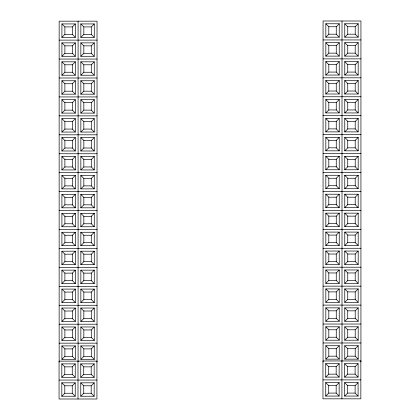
<?xml version="1.0" encoding="UTF-8"?>
<svg xmlns="http://www.w3.org/2000/svg" width="420" height="420" viewBox="0 0 420 420"><rect width="100%" height="100%" fill="white"/><g stroke="black" fill="none" stroke-linecap="round" stroke-linejoin="round"><path stroke-width="0.63" d="M61.908 37.354L64.89 34.372L64.89 26.917L61.908 23.93L61.908 37.354L75.327 37.354L75.327 23.93L61.908 23.93M64.89 26.917L72.345 26.917L75.327 23.93M61.908 56.296L64.89 53.309L72.345 53.309L75.327 56.296L75.327 42.871L61.908 42.871L61.908 56.296L75.327 56.296M72.345 53.309L72.345 45.854L75.327 42.871M80.845 37.354L83.832 34.372L91.287 34.372L94.269 37.354L94.269 23.93L80.845 23.93L80.845 37.354L94.269 37.354M80.845 23.93L83.832 26.917L91.287 26.917L94.269 23.93M61.908 75.233L64.89 72.251L72.345 72.251L75.327 75.233L75.327 61.813L61.908 61.813L61.908 75.233L75.327 75.233M72.345 72.251L72.345 64.796L75.327 61.813M80.845 56.296L83.832 53.309L91.287 53.309L94.269 56.296L94.269 42.871L80.845 42.871L80.845 56.296L94.269 56.296M91.287 53.309L91.287 45.854L94.269 42.871M61.908 94.174L64.89 91.192L72.345 91.192L75.327 94.174L75.327 80.75L61.908 80.75L61.908 94.174L75.327 94.174M61.908 80.75L64.89 83.732L72.345 83.732L75.327 80.75M80.845 75.233L83.832 72.251L91.287 72.251L94.269 75.233L94.269 61.813L80.845 61.813L80.845 75.233L94.269 75.233M91.287 72.251L91.287 64.796L94.269 61.813M61.908 113.111L64.89 110.129L72.345 110.129L75.327 113.111L75.327 99.692L61.908 99.692L61.908 113.111L75.327 113.111M61.908 99.692L64.89 102.674L72.345 102.674L75.327 99.692M80.845 94.174L83.832 91.192L91.287 91.192L94.269 94.174L94.269 80.75L80.845 80.75L80.845 94.174L94.269 94.174M80.845 80.75L83.832 83.732L91.287 83.732L94.269 80.75M61.908 132.053L64.89 129.071L72.345 129.071L75.327 132.053L75.327 118.629L61.908 118.629L61.908 132.053L75.327 132.053M61.908 118.629L64.89 121.611L72.345 121.611L75.327 118.629M80.845 113.111L83.832 110.129L91.287 110.129L94.269 113.111L94.269 99.692L80.845 99.692L80.845 113.111L94.269 113.111M80.845 99.692L83.832 102.674L91.287 102.674L94.269 99.692M61.908 150.99L64.89 148.008L72.345 148.008L75.327 150.99L75.327 137.571L61.908 137.571L61.908 150.99L75.327 150.99M61.908 137.571L64.89 140.553L72.345 140.553L75.327 137.571M80.845 132.053L83.832 129.071L91.287 129.071L94.269 132.053L94.269 118.629L80.845 118.629L80.845 132.053L94.269 132.053M80.845 118.629L83.832 121.611L91.287 121.611L94.269 118.629M61.908 169.932L64.89 166.95L72.345 166.95L75.327 169.932L61.908 169.932L61.908 156.508L75.327 156.508L75.327 169.932M72.345 166.95L72.345 159.495L75.327 156.508M80.845 150.99L83.832 148.008L91.287 148.008L94.269 150.99L94.269 137.571L80.845 137.571L80.845 150.99L94.269 150.99M91.287 148.008L91.287 140.553L94.269 137.571M61.908 188.874L64.89 185.887L72.345 185.887L75.327 188.874L75.327 175.45L61.908 175.45L61.908 188.874L75.327 188.874M72.345 185.887L72.345 178.432L75.327 175.45M80.845 169.932L83.832 166.95L91.287 166.95L94.269 169.932L94.269 156.508L80.845 156.508L80.845 169.932L94.269 169.932M91.287 166.95L91.287 159.495L94.269 156.508M61.908 207.811L64.89 204.829L64.89 197.374L61.908 194.392L61.908 207.811L75.327 207.811L75.327 194.392L61.908 194.392M64.89 197.374L72.345 197.374L75.327 194.392M80.845 188.874L83.832 185.887L91.287 185.887L94.269 188.874L94.269 175.45L80.845 175.45L80.845 188.874L94.269 188.874M91.287 185.887L91.287 178.432L94.269 175.45M61.908 226.753L64.89 223.771L72.345 223.771L75.327 226.753L61.908 226.753L61.908 213.328L75.327 213.328L75.327 226.753M72.345 223.771L72.345 216.31L75.327 213.328M80.845 207.811L83.832 204.829L91.287 204.829L94.269 207.811L94.269 194.392L80.845 194.392L80.845 207.811L94.269 207.811M80.845 194.392L83.832 197.374L91.287 197.374L94.269 194.392M61.908 245.69L64.89 242.708L72.345 242.708L75.327 245.69L61.908 245.69L61.908 232.271L75.327 232.271L75.327 245.69M61.908 232.271L64.89 235.253L72.345 235.253L75.327 232.271M80.845 226.753L83.832 223.771L91.287 223.771L94.269 226.753L94.269 213.328L80.845 213.328L80.845 226.753L94.269 226.753M91.287 223.771L91.287 216.31L94.269 213.328M61.908 264.632L64.89 261.649L72.345 261.649L75.327 264.632L75.327 251.207L61.908 251.207L61.908 264.632L75.327 264.632M61.908 251.207L64.89 254.189L72.345 254.189L75.327 251.207M80.845 245.69L83.832 242.708L91.287 242.708L94.269 245.69L94.269 232.271L80.845 232.271L80.845 245.69L94.269 245.69M91.287 242.708L91.287 235.253L94.269 232.271M61.908 283.568L64.89 280.586L64.89 273.131L61.908 270.149L75.327 270.149L75.327 283.568L61.908 283.568L61.908 270.149M64.89 273.131L72.345 273.131L75.327 270.149M80.845 264.632L83.832 261.649L91.287 261.649L94.269 264.632L94.269 251.207L80.845 251.207L80.845 264.632L94.269 264.632M80.845 251.207L83.832 254.189L91.287 254.189L94.269 251.207M325.826 37.18L328.808 34.199L336.262 34.199L339.245 37.18L339.245 23.762L325.826 23.762L325.826 37.18L339.245 37.18M325.826 23.762L328.808 26.744L336.262 26.744L339.245 23.762M61.908 302.51L64.89 299.528L64.89 292.073L61.908 289.091L75.327 289.091L75.327 302.51L61.908 302.51L61.908 289.091M64.89 292.073L72.345 292.073L75.327 289.091M80.845 283.568L83.832 280.586L91.287 280.586L94.269 283.568L94.269 270.149L80.845 270.149L80.845 283.568L94.269 283.568M91.287 280.586L91.287 273.131L94.269 270.149M325.826 56.123L328.808 53.141L336.262 53.141L339.245 56.123L339.245 42.698L325.826 42.698L325.826 56.123L339.245 56.123M325.826 42.698L328.808 45.68L336.262 45.68L339.245 42.698M344.762 37.18L347.744 34.199L355.205 34.199L358.187 37.18L344.762 37.18L344.762 23.762L358.187 23.762L358.187 37.18M355.205 34.199L355.205 26.744L358.187 23.762M61.908 321.452L64.89 318.47L72.345 318.47L75.327 321.452L61.908 321.452L61.908 308.028L75.327 308.028L75.327 321.452M61.908 308.028L64.89 311.01L72.345 311.01L75.327 308.028M80.845 302.51L83.832 299.528L83.832 292.073L80.845 289.091L94.269 289.091L94.269 302.51L80.845 302.51L80.845 289.091M94.269 302.51L91.287 299.528L91.287 292.073L94.269 289.091M325.826 75.059L328.808 72.077L336.262 72.077L339.245 75.059L339.245 61.64L325.826 61.64L325.826 75.059L339.245 75.059M325.826 61.64L328.808 64.622L336.262 64.622L339.245 61.64M344.762 56.123L347.744 53.141L355.205 53.141L358.187 56.123L344.762 56.123L344.762 42.698L358.187 42.698L358.187 56.123M355.205 53.141L355.205 45.68L358.187 42.698M61.908 340.389L64.89 337.407L72.345 337.407L75.327 340.389L61.908 340.389L61.908 326.97L75.327 326.97L75.327 340.389M72.345 337.407L72.345 329.952L75.327 326.97M80.845 321.452L83.832 318.47L91.287 318.47L94.269 321.452L94.269 308.028L80.845 308.028L80.845 321.452L94.269 321.452M91.287 318.47L91.287 311.01L94.269 308.028M325.826 94.001L328.808 91.019L336.262 91.019L339.245 94.001L339.245 80.577L325.826 80.577L325.826 94.001L339.245 94.001M325.826 80.577L328.808 83.559L336.262 83.559L339.245 80.577M344.762 75.059L347.744 72.077L355.205 72.077L358.187 75.059L358.187 61.64L344.762 61.64L344.762 75.059L358.187 75.059M355.205 72.077L355.205 64.622L358.187 61.64M61.908 359.331L64.89 356.349L72.345 356.349L75.327 359.331L61.908 359.331L61.908 345.907L75.327 345.907L75.327 359.331M61.908 345.907L64.89 348.889L72.345 348.889L75.327 345.907M80.845 340.389L83.832 337.407L83.832 329.952L80.845 326.97L94.269 326.97L94.269 340.389L80.845 340.389L80.845 326.97M94.269 340.389L91.287 337.407L91.287 329.952L94.269 326.97M325.826 112.938L328.808 109.956L336.262 109.956L339.245 112.938L339.245 99.519L325.826 99.519L325.826 112.938L339.245 112.938M325.826 99.519L328.808 102.501L336.262 102.501L339.245 99.519M344.762 94.001L347.744 91.019L355.205 91.019L358.187 94.001L344.762 94.001L344.762 80.577L358.187 80.577L358.187 94.001M355.205 91.019L355.205 83.559L358.187 80.577M61.813 377.302L64.796 374.32L72.256 374.32L75.238 377.302L75.238 363.878L61.813 363.878L61.813 377.302L75.238 377.302M61.813 363.878L64.796 366.86L72.256 366.86L75.238 363.878M80.845 359.331L83.832 356.349L83.832 348.889L80.845 345.907L80.845 359.331L94.269 359.331L94.269 345.907L80.845 345.907M94.269 359.331L91.287 356.349L91.287 348.889L94.269 345.907M325.826 131.88L328.808 128.898L336.262 128.898L339.245 131.88L339.245 118.456L325.826 118.456L325.826 131.88L339.245 131.88M325.826 118.456L328.808 121.443L336.262 121.443L339.245 118.456M344.762 112.938L347.744 109.956L355.205 109.956L358.187 112.938L344.762 112.938L344.762 99.519L358.187 99.519L358.187 112.938M355.205 109.956L355.205 102.501L358.187 99.519M61.813 396.239L64.796 393.256L72.256 393.256L75.238 396.239L75.238 382.82L61.813 382.82L61.813 396.239L75.238 396.239M72.256 393.256L72.256 385.802L75.238 382.82M80.755 377.302L83.737 374.32L91.192 374.32L94.174 377.302L94.174 363.878L80.755 363.878L80.755 377.302L94.174 377.302M80.755 363.878L83.737 366.86L91.192 366.86L94.174 363.878M325.826 150.822L328.808 147.835L328.808 140.38L325.826 137.398L339.245 137.398L339.245 150.822L325.826 150.822L325.826 137.398M328.808 140.38L336.262 140.38L339.245 137.398M344.762 131.88L347.744 128.898L355.205 128.898L358.187 131.88L358.187 118.456L344.762 118.456L344.762 131.88L358.187 131.88M344.762 118.456L347.744 121.443L355.205 121.443L358.187 118.456M80.755 396.239L83.737 393.256L91.192 393.256L94.174 396.239L94.174 382.82L80.755 382.82L80.755 396.239L94.174 396.239M91.192 393.256L91.192 385.802L94.174 382.82M325.826 169.759L328.808 166.777L336.262 166.777L339.245 169.759L325.826 169.759L325.826 156.34L339.245 156.34L339.245 169.759M336.262 166.777L336.262 159.322L339.245 156.34M344.762 150.822L347.744 147.835L347.744 140.38L344.762 137.398L358.187 137.398L358.187 150.822L344.762 150.822L344.762 137.398M347.744 140.38L355.205 140.38L358.187 137.398M325.826 188.701L328.808 185.719L336.262 185.719L339.245 188.701L325.826 188.701L325.826 175.277L339.245 175.277L339.245 188.701M336.262 185.719L336.262 178.259L339.245 175.277M344.762 169.759L347.744 166.777L355.205 166.777L358.187 169.759L358.187 156.34L344.762 156.34L344.762 169.759L358.187 169.759M344.762 156.34L347.744 159.322L355.205 159.322L358.187 156.34M325.826 207.638L328.808 204.656L336.262 204.656L339.245 207.638L339.245 194.219L325.826 194.219L325.826 207.638L339.245 207.638M325.826 194.219L328.808 197.201L336.262 197.201L339.245 194.219M344.762 188.701L347.744 185.719L355.205 185.719L358.187 188.701L358.187 175.277L344.762 175.277L344.762 188.701L358.187 188.701M344.762 175.277L347.744 178.259L355.205 178.259L358.187 175.277M325.826 226.579L328.808 223.597L336.262 223.597L339.245 226.579L339.245 213.155L325.826 213.155L325.826 226.579L339.245 226.579M325.826 213.155L328.808 216.137L336.262 216.137L339.245 213.155M344.762 207.638L347.744 204.656L355.205 204.656L358.187 207.638L344.762 207.638L344.762 194.219L358.187 194.219L358.187 207.638M355.205 204.656L355.205 197.201L358.187 194.219M325.826 245.516L328.808 242.534L336.262 242.534L339.245 245.516L339.245 232.097L325.826 232.097L325.826 245.516L339.245 245.516M325.826 232.097L328.808 235.079L336.262 235.079L339.245 232.097M344.762 226.579L347.744 223.597L355.205 223.597L358.187 226.579L344.762 226.579L344.762 213.155L358.187 213.155L358.187 226.579M355.205 223.597L355.205 216.137L358.187 213.155M325.826 264.458L328.808 261.476L336.262 261.476L339.245 264.458L339.245 251.034L325.826 251.034L325.826 264.458L339.245 264.458M325.826 251.034L328.808 254.021L336.262 254.021L339.245 251.034M344.762 245.516L347.744 242.534L355.205 242.534L358.187 245.516L344.762 245.516L344.762 232.097L358.187 232.097L358.187 245.516M355.205 242.534L355.205 235.079L358.187 232.097M325.826 283.4L328.808 280.413L336.262 280.413L339.245 283.4L339.245 269.976L325.826 269.976L325.826 283.4L339.245 283.4M325.826 269.976L328.808 272.958L336.262 272.958L339.245 269.976M344.762 264.458L347.744 261.476L355.205 261.476L358.187 264.458L358.187 251.034L344.762 251.034L344.762 264.458L358.187 264.458M344.762 251.034L347.744 254.021L355.205 254.021L358.187 251.034M325.826 302.337L328.808 299.355L336.262 299.355L339.245 302.337L339.245 288.918L325.826 288.918L325.826 302.337L339.245 302.337M325.826 288.918L328.808 291.9L336.262 291.9L339.245 288.918M344.762 283.4L347.744 280.413L355.205 280.413L358.187 283.4L358.187 269.976L344.762 269.976L344.762 283.4L358.187 283.4M344.762 269.976L347.744 272.958L355.205 272.958L358.187 269.976M325.826 321.279L328.808 318.297L336.262 318.297L339.245 321.279L325.826 321.279L325.826 307.855L339.245 307.855L339.245 321.279M325.826 307.855L328.808 310.837L336.262 310.837L339.245 307.855M344.762 302.337L347.744 299.355L355.205 299.355L358.187 302.337L358.187 288.918L344.762 288.918L344.762 302.337L358.187 302.337M344.762 288.918L347.744 291.9L355.205 291.9L358.187 288.918M325.826 340.216L328.808 337.234L336.262 337.234L339.245 340.216L325.826 340.216L325.826 326.797L339.245 326.797L339.245 340.216M325.826 326.797L328.808 329.779L336.262 329.779L339.245 326.797M344.762 321.279L347.744 318.297L355.205 318.297L358.187 321.279L358.187 307.855L344.762 307.855L344.762 321.279L358.187 321.279M344.762 307.855L347.744 310.837L355.205 310.837L358.187 307.855M325.826 359.158L328.808 356.176L336.262 356.176L339.245 359.158L325.826 359.158L325.826 345.733L339.245 345.733L339.245 359.158M325.826 345.733L328.808 348.716L336.262 348.716L339.245 345.733M344.762 340.216L347.744 337.234L347.744 329.779L344.762 326.797L358.187 326.797L358.187 340.216L344.762 340.216L344.762 326.797M347.744 329.779L355.205 329.779L358.187 326.797M325.731 377.129L328.713 374.147L336.168 374.147L339.155 377.129L325.731 377.129L325.731 363.704L339.155 363.704L339.155 377.129M325.731 363.704L328.713 366.692L336.168 366.692L339.155 363.704M344.762 359.158L347.744 356.176L347.744 348.716L344.762 345.733L358.187 345.733L358.187 359.158L344.762 359.158L344.762 345.733M347.744 348.716L355.205 348.716L358.187 345.733M325.731 396.07L328.713 393.083L336.168 393.083L339.155 396.07L339.155 382.646L325.731 382.646L325.731 396.07L339.155 396.07M325.731 382.646L328.713 385.628L336.168 385.628L339.155 382.646M344.673 377.129L347.655 374.147L355.11 374.147L358.092 377.129L344.673 377.129L344.673 363.704L358.092 363.704L358.092 377.129M344.673 363.704L347.655 366.692L355.11 366.692L358.092 363.704M344.673 396.07L347.655 393.083L355.11 393.083L358.092 396.07L344.673 396.07L344.673 382.646L358.092 382.646L358.092 396.07M355.11 393.083L355.11 385.628L358.092 382.646M344.762 23.762L347.744 26.744L355.205 26.744M64.89 34.372L72.345 34.372L75.327 37.354M323.064 39.942L360.943 39.942M59.147 40.115L97.031 40.115M344.762 42.698L347.744 45.68L355.205 45.68M61.908 42.871L64.89 45.854L72.345 45.854M80.845 42.871L83.832 45.854L91.287 45.854M323.064 58.879L360.943 58.879M59.147 59.052L97.031 59.052M344.762 61.64L347.744 64.622L355.205 64.622M61.908 61.813L64.89 64.796L72.345 64.796M80.845 61.813L83.832 64.796L91.287 64.796M323.064 77.821L360.943 77.821M59.147 77.994L97.031 77.994M344.762 80.577L347.744 83.559L355.205 83.559M323.064 96.758L360.943 96.758M59.147 96.931L97.031 96.931M344.762 99.519L347.744 102.501L355.205 102.501M323.064 115.7L360.943 115.7M59.147 115.873L97.031 115.873M323.064 134.636L360.943 134.636M59.147 134.809L97.031 134.809M80.845 137.571L83.832 140.553L91.287 140.553M328.808 147.835L336.262 147.835L339.245 150.822M347.744 147.835L355.205 147.835L358.187 150.822M323.064 153.578L360.943 153.578M59.147 153.752L97.031 153.752M325.826 156.34L328.808 159.322L336.262 159.322M61.908 156.508L64.89 159.495L72.345 159.495M80.845 156.508L83.832 159.495L91.287 159.495M323.064 172.52L360.943 172.52M59.147 172.694L97.031 172.694M325.826 175.277L328.808 178.259L336.262 178.259M61.908 175.45L64.89 178.432L72.345 178.432M80.845 175.45L83.832 178.432L91.287 178.432M323.064 191.457L360.943 191.457M59.147 191.63L97.031 191.63M344.762 194.219L347.744 197.201L355.205 197.201M64.89 204.829L72.345 204.829L75.327 207.811M323.064 210.399L360.943 210.399M59.147 210.572L97.031 210.572M344.762 213.155L347.744 216.137L355.205 216.137M61.908 213.328L64.89 216.31L72.345 216.31M80.845 213.328L83.832 216.31L91.287 216.31M323.064 229.336L360.943 229.336M59.147 229.509L97.031 229.509M344.762 232.097L347.744 235.079L355.205 235.079M80.845 232.271L83.832 235.253L91.287 235.253M323.064 248.278L360.943 248.278M59.147 248.451L97.031 248.451M323.064 267.215L360.943 267.215M59.147 267.388L97.031 267.388M80.845 270.149L83.832 273.131L91.287 273.131M64.89 280.586L72.345 280.586L75.327 283.568M323.064 286.156L360.943 286.156M59.147 286.33L97.031 286.33M83.832 292.073L91.287 292.073M64.89 299.528L72.345 299.528L75.327 302.51M83.832 299.528L91.287 299.528M323.064 305.099L360.943 305.099M59.147 305.272L97.031 305.272M80.845 308.028L83.832 311.01L91.287 311.01M323.064 324.035L360.943 324.035M59.147 324.209L97.031 324.209M61.908 326.97L64.89 329.952L72.345 329.952M83.832 329.952L91.287 329.952M347.744 337.234L355.205 337.234L358.187 340.216M83.832 337.407L91.287 337.407M323.064 342.977L360.943 342.977M59.147 343.151L97.031 343.151M83.832 348.889L91.287 348.889M347.744 356.176L355.205 356.176L358.187 359.158M83.832 356.349L91.287 356.349M322.969 379.885L360.854 379.885M59.057 380.058L96.936 380.058M344.673 382.646L347.655 385.628L355.11 385.628M61.813 382.82L64.796 385.802L72.256 385.802M80.755 382.82L83.737 385.802L91.192 385.802M360.943 361.914L360.943 21L323.064 21L323.064 361.914M355.205 121.443L355.205 128.898M355.205 140.38L355.205 147.835M355.205 159.322L355.205 166.777M355.205 178.259L355.205 185.719M355.205 254.021L355.205 261.476M355.205 272.958L355.205 280.413M355.205 291.9L355.205 299.355M355.205 310.837L355.205 318.297M355.205 329.779L355.205 337.234M355.205 348.716L355.205 356.176M355.11 366.692L355.11 374.147M347.744 26.744L347.744 34.199M347.744 45.68L347.744 53.141M347.744 64.622L347.744 72.077M347.744 83.559L347.744 91.019M347.744 102.501L347.744 109.956M347.744 121.443L347.744 128.898M347.744 159.322L347.744 166.777M347.744 178.259L347.744 185.719M347.744 197.201L347.744 204.656M347.744 216.137L347.744 223.597M347.744 235.079L347.744 242.534M347.744 254.021L347.744 261.476M347.744 272.958L347.744 280.413M347.744 291.9L347.744 299.355M347.744 310.837L347.744 318.297M347.655 366.692L347.655 374.147M347.655 385.628L347.655 393.083M342.006 21L342.006 361.263M341.911 360.948L341.911 398.827M336.262 26.744L336.262 34.199M336.262 45.68L336.262 53.141M336.262 64.622L336.262 72.077M336.262 83.559L336.262 91.019M336.262 102.501L336.262 109.956M336.262 121.443L336.262 128.898M336.262 140.38L336.262 147.835M336.262 197.201L336.262 204.656M336.262 216.137L336.262 223.597M336.262 235.079L336.262 242.534M336.262 254.021L336.262 261.476M336.262 272.958L336.262 280.413M336.262 291.9L336.262 299.355M336.262 310.837L336.262 318.297M336.262 329.779L336.262 337.234M336.262 348.716L336.262 356.176M336.168 366.692L336.168 374.147M336.168 385.628L336.168 393.083M328.808 26.744L328.808 34.199M328.808 45.68L328.808 53.141M328.808 64.622L328.808 72.077M328.808 83.559L328.808 91.019M328.808 102.501L328.808 109.956M328.808 121.443L328.808 128.898M328.808 159.322L328.808 166.777M328.808 178.259L328.808 185.719M328.808 197.201L328.808 204.656M328.808 216.137L328.808 223.597M328.808 235.079L328.808 242.534M328.808 254.021L328.808 261.476M328.808 272.958L328.808 280.413M328.808 291.9L328.808 299.355M328.808 310.837L328.808 318.297M328.808 329.779L328.808 337.234M328.808 348.716L328.808 356.176M328.713 366.692L328.713 374.147M328.713 385.628L328.713 393.083M97.031 362.087L97.031 21.173L59.147 21.173L59.147 362.087M91.287 26.917L91.287 34.372M91.287 83.732L91.287 91.192M91.287 102.674L91.287 110.129M91.287 121.611L91.287 129.071M91.287 197.374L91.287 204.829M91.287 254.189L91.287 261.649M91.192 366.86L91.192 374.32M83.832 26.917L83.832 34.372M83.832 45.854L83.832 53.309M83.832 64.796L83.832 72.251M83.832 83.732L83.832 91.192M83.832 102.674L83.832 110.129M83.832 121.611L83.832 129.071M83.832 140.553L83.832 148.008M83.832 159.495L83.832 166.95M83.832 178.432L83.832 185.887M83.832 197.374L83.832 204.829M83.832 216.31L83.832 223.771M83.832 235.253L83.832 242.708M83.832 254.189L83.832 261.649M83.832 273.131L83.832 280.586M83.832 311.01L83.832 318.47M83.737 366.86L83.737 374.32M83.737 385.802L83.737 393.256M78.089 21.173L78.089 361.436M77.994 361.121L77.994 399M72.345 26.917L72.345 34.372M72.345 83.732L72.345 91.192M72.345 102.674L72.345 110.129M72.345 121.611L72.345 129.071M72.345 140.553L72.345 148.008M72.345 197.374L72.345 204.829M72.345 235.253L72.345 242.708M72.345 254.189L72.345 261.649M72.345 273.131L72.345 280.586M72.345 292.073L72.345 299.528M72.345 311.01L72.345 318.47M72.345 348.889L72.345 356.349M72.256 366.86L72.256 374.32M64.89 45.854L64.89 53.309M64.89 64.796L64.89 72.251M64.89 83.732L64.89 91.192M64.89 102.674L64.89 110.129M64.89 121.611L64.89 129.071M64.89 140.553L64.89 148.008M64.89 159.495L64.89 166.95M64.89 178.432L64.89 185.887M64.89 216.31L64.89 223.771M64.89 235.253L64.89 242.708M64.89 254.189L64.89 261.649M64.89 311.01L64.89 318.47M64.89 329.952L64.89 337.407M64.89 348.889L64.89 356.349M64.796 366.86L64.796 374.32M64.796 385.802L64.796 393.256M360.854 360.948L322.969 360.948L322.969 398.827L360.854 398.827L360.854 360.948M96.936 361.121L59.057 361.121L59.057 399L96.936 399L96.936 361.121"/></g></svg>
